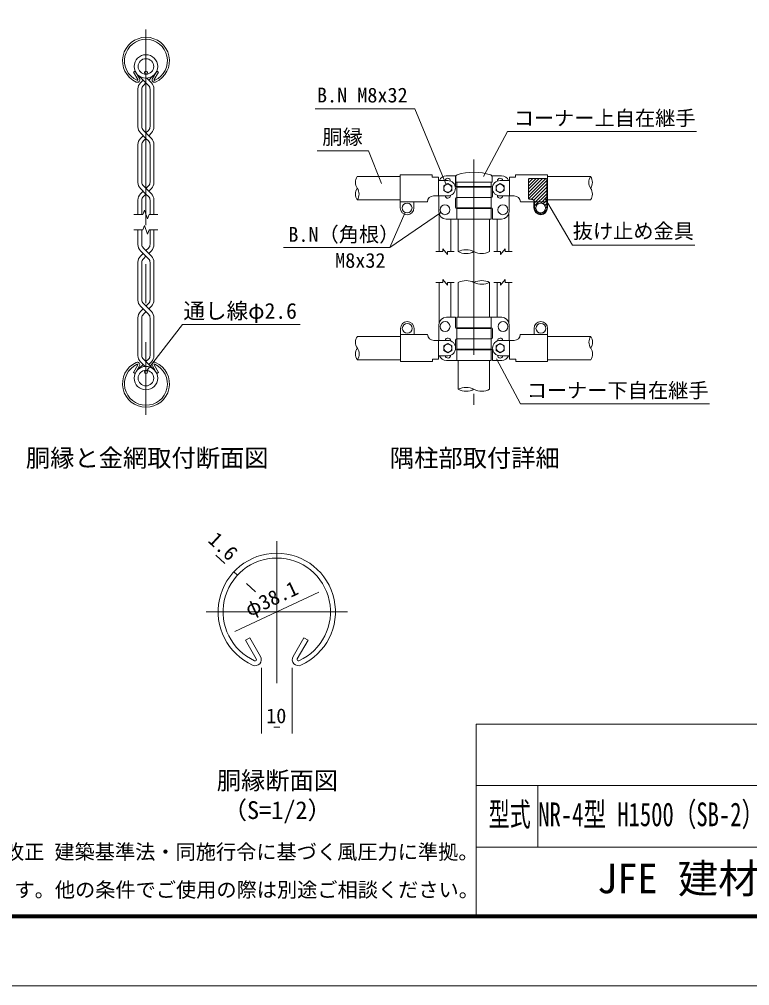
# Model space of a CAD drawing. Units: millimetres, scale not verified, with parts at other scales. Extents: x -4200 to 4200, y -2970 to 2970.
# Drawn here: x 636 to 3008, y -2970 to 170 of the extents above; entities that cross this region are included whole.
import ezdxf
from ezdxf.enums import TextEntityAlignment as Align

# ---------------------------------------------------------------- set-up
doc = ezdxf.new("R2010")
doc.units = ezdxf.units.MM
doc.header["$LTSCALE"] = 20
doc.linetypes.add('DASHED', pattern=[7.5, 6, -1.5])
doc.linetypes.add('USER1', pattern=[50.8, 31.75, -6.35, 6.35, -6.35])
for name, color, linetype, lineweight in [('0-0_D-BMK', 2, 'USER1', 13), ('0-1_D-STR1', 1, 'Continuous', 18), ('0-2_D-STR-DIM', 7, 'Continuous', 9), ('0-5_D-STR3', 3, 'Continuous', 13), ('0-6_D-STR2', 7, 'Continuous', 9), ('0-7_D-STR-TXT', 7, 'Continuous', 9), ('0-8_D-TTL', 7, 'Continuous', 9)]:
    doc.layers.add(name, color=color, linetype=linetype, lineweight=lineweight)
doc.layers.add('0-4_D-TTL-TXT', color=7, linetype='Continuous')
doc.styles.add('ＭＳ ゴシック', font='')
doc.styles.get('ＭＳ ゴシック').set_extended_font_data('MS Gothic')

msp = doc.modelspace()

# ---------------------------------------------------------------- linework, layer by layer
at = {"layer": '0-0_D-BMK'}
for p, q in [((1046.96, 136.9), (1046.96, -1115.42)), ((2112.24, -284.66), (2112.24, -1082.08)), ((1471.97, -1986.73), (1471.97, -1525.18)), ((1242.23, -1754.92), (1701.71, -1754.92))]:
    msp.add_line(p, q, dxfattribs=at)
at = {"layer": '0-1_D-STR1'}
for p, q in [((1006.23, -1.31), (1011.79, 1.9)), ((1025.83, -22.41), (1011.79, 1.9)), ((1068.1, -22.41), (1082.14, 1.9)), ((1087.7, -1.31), (1082.14, 1.9)), ((1020.27, -25.62), (1006.23, -1.31)), ((1073.66, -25.62), (1087.7, -1.31)), ((1873.24, -340.49), (1733.24, -340.49)), ((2351.24, -340.59), (2491.24, -340.59)), ((2060.94, -372.59), (2060.94, -374.59)), ((2162.54, -372.59), (2162.54, -374.59)), ((1873.24, -416.69), (1733.24, -416.69)), ((2351.24, -416.79), (2491.24, -416.79)), ((2060.94, -442.59), (2060.94, -444.59)), ((2162.54, -442.59), (2162.54, -444.59)), ((2060.94, -478.59), (2060.94, -584.59)), ((2162.54, -478.59), (2162.54, -584.59)), ((2061.44, -684.59), (2061.44, -797.96)), ((2163.04, -684.59), (2163.04, -797.96)), ((2061.44, -831.96), (2061.44, -833.96)), ((2163.04, -831.96), (2163.04, -833.96)), ((1873.74, -859.86), (1733.74, -859.86)), ((2351.74, -859.96), (2491.74, -859.96)), ((2061.44, -901.96), (2061.44, -903.96)), ((2163.04, -901.96), (2163.04, -903.96)), ((1873.74, -936.06), (1733.74, -936.06)), ((2061.44, -937.96), (2061.44, -1031.96)), ((2163.04, -937.96), (2163.04, -1031.96)), ((2351.74, -936.16), (2491.74, -936.16)), ((1020.27, -952.9), (1006.23, -977.21)), ((1025.83, -956.11), (1011.79, -980.42)), ((1068.1, -956.11), (1082.14, -980.42)), ((1073.66, -952.9), (1087.7, -977.21)), ((1006.23, -977.21), (1011.79, -980.42)), ((1087.7, -977.21), (1082.14, -980.42)), ((1370.14, -1847.45), (1384.03, -1839.43)), ((1405.23, -1908.23), (1370.14, -1847.45)), ((1419.12, -1900.21), (1384.03, -1839.43)), ((1524.81, -1900.21), (1559.9, -1839.43)), ((1538.7, -1908.23), (1573.79, -1847.45)), ((1573.79, -1847.45), (1559.9, -1839.43))]:
    msp.add_line(p, q, dxfattribs=at)
for centre, radius, start, end in [((1046.97, 35.7), 76.2, 294.32478, 245.67522), ((1046.97, 35.7), 69.78, 294.32478, 245.67522), ((1018.88, -26.42), 8.02, 245.67522, 30), ((1018.88, -26.42), 1.6, 245.67522, 30), ((1075.05, -26.42), 8.02, 150, 294.32478), ((1075.05, -26.42), 1.6, 150, 294.32478), ((1046.97, -1014.22), 76.2, 114.32478, 65.67522), ((1046.97, -1014.22), 69.78, 114.32478, 65.67522), ((1018.88, -952.1), 8.02, 330, 114.32478), ((1018.88, -952.1), 1.6, 330, 114.32478), ((1075.05, -952.1), 8.02, 65.67522, 210), ((1075.05, -952.1), 1.6, 65.67522, 210), ((1471.97, -1754.92), 190.5, 294.32478, 245.67522), ((1471.97, -1754.92), 174.46, 294.32478, 245.67522), ((1401.76, -1910.23), 20.05, 245.67522, 30), ((1401.76, -1910.23), 4.01, 245.67522, 30), ((1542.17, -1910.23), 20.05, 150, 294.32478), ((1542.17, -1910.23), 4.01, 150, 294.32478)]:
    msp.add_arc(centre, radius, start, end, dxfattribs=at)
at = {"layer": '0-2_D-STR-DIM'}
for p, q in [((1007.83, -464.26), (1036.7, -464.26)), ((1041.83, -450.16), (1036.7, -464.26)), ((1052.1, -478.36), (1041.83, -450.16)), ((1057.23, -464.26), (1052.1, -478.36)), ((1057.23, -464.26), (1086.1, -464.26)), ((1041.83, -500.16), (1036.7, -514.26)), ((1052.1, -528.35), (1041.83, -500.16)), ((1007.83, -514.26), (1036.7, -514.26)), ((1057.23, -514.26), (1052.1, -528.35)), ((1057.23, -514.26), (1086.1, -514.26)), ((2010.99, -584.59), (1988.49, -584.59)), ((2010.99, -584.59), (2010.99, -575.59)), ((2025.99, -593.59), (2010.99, -575.59)), ((2048.49, -584.59), (2025.99, -584.59)), ((2025.99, -593.59), (2025.99, -584.59)), ((2176.49, -584.59), (2198.99, -584.59)), ((2198.99, -593.59), (2213.99, -575.59)), ((2198.99, -593.59), (2198.99, -584.59)), ((2213.99, -584.59), (2213.99, -575.59)), ((2213.99, -584.59), (2236.49, -584.59)), ((2010.99, -684.59), (1988.49, -684.59)), ((2010.99, -684.59), (2010.99, -675.59)), ((2025.99, -693.59), (2010.99, -675.59)), ((2048.49, -684.59), (2025.99, -684.59)), ((2025.99, -693.59), (2025.99, -684.59)), ((2176.49, -684.59), (2198.99, -684.59)), ((2198.99, -693.59), (2213.99, -675.59)), ((2198.99, -693.59), (2198.99, -684.59)), ((2213.99, -684.59), (2213.99, -675.59)), ((2213.99, -684.59), (2236.49, -684.59)), ((1303.08, -1598.05), (1273.77, -1570.83)), ((1344.14, -1636.19), (1332.39, -1625.27)), ((1373.45, -1663.41), (1402.76, -1690.63)), ((1335.57, -1818.52), (1608.37, -1691.32)), ((1421.97, -1937.49), (1421.97, -2150.29)), ((1521.97, -1937.49), (1521.97, -2150.29)), ((1461.97, -2130.29), (1481.97, -2130.29))]:
    msp.add_line(p, q, dxfattribs=at)
for centre, radius, start, end in [((1760.48, -359.54), 33.24, 145.03504, 214.96496), ((2518.48, -359.64), 33.24, 145.03504, 214.96496), ((2464, -359.64), 33.24, 325.03504, 34.96496), ((1760.48, -397.64), 33.24, 145.03422, 214.96578), ((1706, -397.64), 33.24, 325.03504, 34.96496), ((2464, -397.74), 33.24, 325.03422, 34.96578), ((2086.59, -636.42), 57.83, 63.66726, 116.33274), ((2086.59, -532.77), 57.83, 243.66726, 296.33274), ((2137.39, -534.89), 55.71, 243.16247, 296.83753), ((2086.84, -735.36), 56.76, 63.41722, 116.58278), ((2137.64, -735.36), 56.76, 63.41723, 116.58277), ((2137.64, -633.83), 56.76, 243.41723, 296.58277), ((1760.98, -878.91), 33.24, 145.03504, 214.96496), ((2518.98, -879.01), 33.24, 145.03504, 214.96496), ((2464.5, -879.01), 33.24, 325.03504, 34.96496), ((1760.98, -917.01), 33.24, 145.03422, 214.96578), ((1706.5, -917.01), 33.24, 325.03504, 34.96496), ((2464.5, -917.11), 33.24, 325.03422, 34.96578), ((2086.84, -1082.72), 56.76, 63.4184, 116.5816), ((2086.84, -981.19), 56.76, 243.4184, 296.5816), ((2137.64, -981.19), 56.76, 243.4184, 296.5816)]:
    msp.add_arc(centre, radius, start, end, dxfattribs=at)
at = {"layer": '0-5_D-STR3'}
for p, q in [((1873.24, -334.59), (1873.24, -422.59)), ((1976.84, -334.59), (1873.24, -334.59)), ((1996.84, -342.39), (1996.84, -403.59)), ((2052.24, -338.59), (2022.24, -338.59)), ((2052.24, -338.59), (2052.24, -370.59)), ((2053.44, -340.55), (2053.44, -358.59)), ((2170.68, -338.59), (2202.24, -338.59)), ((2171.04, -340.64), (2171.04, -358.59)), ((2227.64, -342.39), (2227.64, -403.59)), ((2247.64, -334.59), (2351.24, -334.59)), ((2351.24, -334.59), (2351.24, -422.59)), ((2027.24, -353.59), (1996.84, -353.59)), ((2053.44, -358.59), (2171.04, -358.59)), ((2167.84, -374.59), (2056.24, -374.59)), ((2056.64, -358.59), (2056.64, -372.59)), ((2056.64, -372.59), (2168.24, -372.59)), ((2056.64, -374.59), (2056.64, -408.59)), ((2167.84, -358.59), (2167.84, -372.59)), ((2167.84, -374.59), (2167.84, -408.59)), ((2172.24, -376.59), (2172.24, -404.59)), ((2197.24, -353.59), (2227.64, -353.59)), ((2289.24, -360.8), (2303.44, -346.59)), ((2289.24, -371.4), (2314.05, -346.59)), ((2289.24, -382.01), (2324.66, -346.59)), ((2289.24, -392.62), (2335.26, -346.59)), ((2289.24, -403.22), (2345.82, -346.64)), ((2289.28, -350.15), (2292.8, -346.63)), ((2290.06, -413.01), (2349.24, -353.83)), ((2299.08, -414.59), (2349.24, -364.44)), ((2306.51, -417.78), (2349.24, -375.04)), ((1981.22, -403.59), (1996.84, -403.59)), ((2027.24, -403.59), (1996.84, -403.59)), ((1998.24, -403.59), (1998.24, -454.59)), ((2197.24, -403.59), (2227.64, -403.59)), ((2226.24, -403.59), (2226.24, -454.59)), ((2243.27, -403.59), (2227.64, -403.59)), ((2309.24, -425.65), (2349.24, -385.65)), ((2309.24, -436.26), (2349.24, -396.26)), ((2329.47, -426.64), (2349.24, -406.86)), ((1873.24, -422.59), (1873.24, -442.59)), ((1961.24, -422.59), (1873.24, -422.59)), ((1917.24, -422.59), (1917.24, -442.59)), ((2052.24, -440.59), (2052.24, -412.59)), ((2167.84, -408.59), (2056.24, -408.59)), ((2056.64, -408.59), (2168.24, -408.59)), ((2056.64, -408.59), (2056.64, -442.59)), ((2167.84, -408.59), (2167.84, -442.59)), ((2263.24, -422.59), (2351.24, -422.59)), ((2307.24, -422.59), (2307.24, -442.59)), ((2337.65, -429.06), (2349.24, -417.47)), ((2342.93, -434.39), (2349.24, -428.08)), ((2345.23, -442.69), (2349.24, -438.68)), ((2351.24, -422.59), (2351.24, -442.59)), ((1999.24, -462.59), (1999.24, -584.59)), ((2167.84, -444.59), (2056.24, -444.59)), ((2056.64, -442.59), (2168.24, -442.59)), ((2056.64, -444.59), (2056.64, -478.59)), ((2167.84, -444.59), (2167.84, -478.59)), ((2172.24, -446.59), (2172.24, -478.59)), ((2225.24, -462.59), (2225.24, -584.59)), ((2309.64, -446.47), (2313.31, -442.79)), ((2312.82, -453.89), (2315.71, -451)), ((2318.16, -459.16), (2321.02, -456.3)), ((2325.73, -462.2), (2329.38, -458.55)), ((2337.95, -460.58), (2347.08, -451.45)), ((2167.84, -478.59), (2022.24, -478.59)), ((2037.24, -478.59), (2037.24, -584.59)), ((2172.24, -478.59), (2202.24, -478.59)), ((2187.24, -478.59), (2187.24, -584.59)), ((1999.74, -684.59), (1999.74, -815.1)), ((2037.74, -684.59), (2037.74, -797.96)), ((2187.74, -684.59), (2187.74, -797.96)), ((2225.74, -684.59), (2225.74, -815.1)), ((2052.74, -797.96), (2022.74, -797.96)), ((2052.74, -829.96), (2052.74, -797.96)), ((2057.14, -831.96), (2057.14, -797.96)), ((2057.14, -797.96), (2202.74, -797.96)), ((2168.34, -831.96), (2168.34, -797.96)), ((1873.74, -853.96), (1873.74, -833.96)), ((1917.74, -853.96), (1917.74, -833.96)), ((1998.74, -872.96), (1998.74, -821.96)), ((2168.34, -833.96), (2056.74, -833.96)), ((2057.14, -831.96), (2168.74, -831.96)), ((2057.14, -867.96), (2057.14, -833.96)), ((2168.34, -867.96), (2168.34, -833.96)), ((2172.74, -835.96), (2172.74, -863.96)), ((2226.74, -872.96), (2226.74, -821.96)), ((2307.74, -853.96), (2307.74, -833.96)), ((2351.74, -853.96), (2351.74, -833.96)), ((1873.74, -941.96), (1873.74, -853.96)), ((1961.74, -853.96), (1873.74, -853.96)), ((1981.72, -872.96), (1997.34, -872.96)), ((1997.34, -934.16), (1997.34, -872.96)), ((2027.74, -872.96), (1997.34, -872.96)), ((2052.74, -899.96), (2052.74, -871.96)), ((2168.34, -867.96), (2056.74, -867.96)), ((2057.14, -867.96), (2168.74, -867.96)), ((2057.14, -901.96), (2057.14, -867.96)), ((2168.34, -901.96), (2168.34, -867.96)), ((2197.74, -872.96), (2228.14, -872.96)), ((2242.77, -872.96), (2227.14, -872.96)), ((2228.14, -934.16), (2228.14, -872.96)), ((2262.74, -853.96), (2350.74, -853.96)), ((2351.74, -941.96), (2351.74, -853.96)), ((2168.34, -903.96), (2056.74, -903.96)), ((2057.14, -901.96), (2168.74, -901.96)), ((2057.14, -937.96), (2057.14, -903.96)), ((2168.34, -937.96), (2168.34, -903.96)), ((2172.74, -937.96), (2172.74, -905.96)), ((1977.34, -941.96), (1873.74, -941.96)), ((2027.74, -922.96), (1997.34, -922.96)), ((2168.34, -937.96), (2022.74, -937.96)), ((2172.74, -937.96), (2202.74, -937.96)), ((2197.74, -922.96), (2228.14, -922.96)), ((2248.14, -941.96), (2351.74, -941.96))]:
    msp.add_line(p, q, dxfattribs=at)
at = {"layer": '0-5_D-STR3', "linetype": 'DASHED'}
for p, q in [((2289.24, -410.59), (2289.24, -350.59)), ((2345.24, -346.59), (2293.24, -346.59)), ((2349.24, -442.59), (2349.24, -350.59)), ((2299.24, -414.59), (2293.24, -414.59)), ((2309.24, -442.59), (2309.24, -424.59))]:
    msp.add_line(p, q, dxfattribs=at)
at = {"layer": '0-5_D-STR3'}
for points in [[(1976.84, -334.59), (1976.84, -342.39), (1996.84, -342.39)], [(2247.64, -334.59), (2247.64, -342.39), (2227.64, -342.39)], [(1977.34, -941.96), (1977.34, -934.16), (1997.34, -934.16)], [(2248.14, -941.96), (2248.14, -934.16), (2228.14, -934.16)]]:
    msp.add_lwpolyline(points, dxfattribs=at)
for points in [[(2027.24, -363.59), (2040.23, -371.09), (2040.23, -386.09), (2027.24, -393.59), (2014.25, -386.09), (2014.25, -371.09)], [(2197.24, -363.59), (2184.25, -371.09), (2184.25, -386.09), (2197.24, -393.59), (2210.23, -386.09), (2210.23, -371.09)], [(2027.74, -912.96), (2040.73, -905.46), (2040.73, -890.46), (2027.74, -882.96), (2014.75, -890.46), (2014.75, -905.46)], [(2197.74, -912.96), (2184.75, -905.46), (2184.75, -890.46), (2197.74, -882.96), (2210.73, -890.46), (2210.73, -905.46)]]:
    msp.add_lwpolyline(points, close=True, dxfattribs=at)
for centre, radius in [((1046.96, -2.89), 5.2), ((2027.24, -378.59), 12.99), ((2197.24, -378.59), 12.99), ((1895.24, -442.59), 16), ((2018.24, -448.59), 16), ((2206.24, -448.59), 16), ((2329.24, -442.59), 16), ((2018.74, -827.96), 16), ((2206.74, -827.96), 16), ((1895.74, -833.96), 16), ((2329.74, -833.96), 16), ((2027.74, -897.96), 12.99), ((2197.74, -897.96), 12.99), ((1046.96, -975.63), 5.2)]:
    msp.add_circle(centre, radius, dxfattribs=at)
for centre, radius, start, end in [((2022.24, -362.59), 24, 90, 157.97569), ((2059.44, -340.55), 6, 107.18963, 180), ((2112.1, -510.76), 184.17, 72.71226, 107.18963), ((2165.04, -340.64), 6, 0, 72.71226), ((2202.24, -362.59), 24, 22.02431, 90), ((2027.24, -354.59), 8.5, 356.73321, 173.24367), ((2027.24, -378.59), 25, 270, 90), ((2056.24, -370.59), 4, 180, 270), ((2168.24, -376.59), 4, 0, 90), ((2197.24, -378.59), 25, 90, 270), ((2197.24, -354.59), 8.5, 6.75633, 183.26679), ((1981.22, -423.59), 20, 90, 177.13402), ((2027.24, -402.59), 8.5, 186.75633, 3.26679), ((2168.24, -404.59), 4, 270, 0), ((2197.24, -402.59), 8.5, 176.73321, 353.24367), ((2243.27, -423.59), 20, 2.86598, 90), ((2056.24, -412.59), 4, 90, 180), ((1895.24, -442.59), 22, 180, 0), ((2022.24, -454.59), 24, 180, 270), ((2056.24, -440.59), 4, 180, 270), ((2168.24, -446.59), 4, 0, 90), ((2202.24, -454.59), 24, 270, 0), ((2329.24, -442.59), 22, 180, 0), ((1895.74, -833.96), 22, 0, 180), ((2022.74, -821.96), 24, 90, 180), ((2202.74, -821.96), 24, 0, 90), ((2329.74, -833.96), 22, 0, 180), ((2056.74, -829.96), 4, 180, 270), ((2168.74, -835.96), 4, 0, 90), ((1981.72, -852.96), 20, 182.86598, 270), ((2027.74, -873.96), 8.5, 356.73321, 173.24367), ((2027.74, -897.96), 25, 270, 90), ((2056.74, -871.96), 4, 90, 180), ((2168.74, -863.96), 4, 270, 0), ((2197.74, -897.96), 25, 90, 270), ((2197.74, -873.96), 8.5, 6.75633, 183.26679), ((2242.77, -852.96), 20, 270, 357.13402), ((2056.74, -899.96), 4, 180, 270), ((2168.74, -905.96), 4, 0, 90), ((2022.74, -913.96), 24, 202.02431, 270), ((2027.74, -921.96), 8.5, 186.75633, 3.26679), ((2197.74, -921.96), 8.5, 176.73321, 353.24367), ((2202.74, -913.96), 24, 270, 337.97569)]:
    msp.add_arc(centre, radius, start, end, dxfattribs=at)
at = {"layer": '0-5_D-STR3', "linetype": 'DASHED'}
for centre, radius, start, end in [((2293.24, -350.59), 4, 90, 180), ((2345.24, -350.59), 4, 0, 90), ((2293.24, -410.59), 4, 180, 270), ((2299.24, -424.59), 10, 0, 90), ((2329.24, -442.59), 20, 180, 0)]:
    msp.add_arc(centre, radius, start, end, dxfattribs=at)
at = {"layer": '0-6_D-STR2'}
for p, q in [((1046.96, -36.36), (1023.24, -12.63)), ((1029.08, -36.1), (1037.89, -27.28)), ((1064.85, -36.1), (1049.59, -20.83)), ((1056.04, -27.28), (1070.69, -12.63)), ((1020.88, -55.9), (1020.88, -179.14)), ((1033.71, -56.9), (1033.71, -178.14)), ((1038.86, -44.46), (1046.96, -36.36)), ((1055.07, -44.46), (1046.96, -36.36)), ((1060.22, -56.9), (1060.22, -178.14)), ((1073.05, -55.9), (1073.05, -179.14)), ((1046.96, -216.83), (1029.08, -198.94)), ((1037.89, -207.76), (1029.08, -216.57)), ((1029.08, -216.57), (1037.89, -207.76)), ((1064.85, -216.57), (1038.86, -190.58)), ((1038.86, -224.93), (1046.96, -216.83)), ((1055.07, -190.58), (1046.96, -198.68)), ((1055.07, -224.93), (1046.96, -216.83)), ((1064.85, -198.94), (1056.04, -207.76)), ((1020.88, -236.37), (1020.88, -359.62)), ((1033.71, -237.38), (1033.71, -358.61)), ((1060.22, -237.38), (1060.22, -358.61)), ((1073.05, -236.37), (1073.05, -359.62)), ((1064.85, -397.04), (1038.86, -371.05)), ((1055.07, -371.05), (1046.96, -379.16)), ((1046.96, -397.31), (1029.08, -379.42)), ((1037.89, -388.23), (1029.08, -397.04)), ((1029.08, -397.04), (1037.89, -388.23)), ((1038.86, -405.41), (1046.96, -397.31)), ((1055.07, -405.41), (1046.96, -397.31)), ((1064.85, -379.42), (1056.04, -388.23)), ((1020.88, -416.84), (1020.88, -464.26)), ((1033.71, -417.85), (1033.71, -464.26)), ((1060.22, -417.85), (1060.22, -464.26)), ((1073.05, -416.84), (1073.05, -464.26)), ((1020.88, -561.67), (1020.88, -514.26)), ((1033.71, -560.67), (1033.71, -514.26)), ((1060.22, -560.67), (1060.22, -514.26)), ((1073.05, -561.67), (1073.05, -514.26)), ((1055.07, -607.46), (1029.08, -581.47)), ((1037.89, -590.29), (1029.08, -599.1)), ((1064.85, -599.1), (1038.86, -573.11)), ((1055.07, -573.11), (1046.96, -581.21)), ((1064.85, -581.47), (1056.04, -590.29)), ((1020.88, -742.15), (1020.88, -618.9)), ((1033.71, -741.14), (1033.71, -619.91)), ((1046.96, -599.36), (1038.86, -607.46)), ((1060.22, -741.14), (1060.22, -619.91)), ((1073.05, -742.15), (1073.05, -618.9)), ((1064.85, -779.57), (1038.86, -753.58)), ((1055.07, -753.58), (1046.96, -761.69)), ((1055.07, -787.94), (1029.08, -761.95)), ((1037.89, -770.76), (1029.08, -779.57)), ((1046.96, -779.84), (1038.86, -787.94)), ((1064.85, -761.95), (1056.04, -770.76)), ((1020.88, -922.62), (1020.88, -799.37)), ((1033.71, -921.61), (1033.71, -800.38)), ((1060.22, -921.61), (1060.22, -800.38)), ((1073.05, -922.62), (1073.05, -799.37)), ((1038.86, -934.06), (1070.69, -965.89)), ((1055.07, -934.06), (1046.96, -942.16)), ((1037.89, -951.23), (1023.24, -965.89)), ((1029.08, -942.42), (1044.34, -957.69)), ((1064.85, -942.42), (1056.04, -951.23))]:
    msp.add_line(p, q, dxfattribs=at)
for centre, radius in [((1046.96, 17.18), 38.1), ((1046.96, 17.18), 25.27), ((1046.96, -995.7), 38.1), ((1046.96, -995.7), 25.27)]:
    msp.add_circle(centre, radius, dxfattribs=at)
for centre, radius, start, end in [((1048.88, -55.9), 28, 135, 180), ((1048.88, -55.9), 15.2, 131.19984, 183.80396), ((1045.05, -55.9), 15.2, 356.19604, 48.80016), ((1045.05, -55.9), 28, 0, 45), ((1048.88, -179.14), 28, 180, 225), ((1048.88, -179.14), 15.2, 176.19604, 228.80016), ((1045.05, -179.14), 15.2, 311.19984, 3.80396), ((1045.05, -179.14), 28, 315, 0), ((1048.88, -236.37), 28, 135, 180), ((1045.05, -236.37), 28, 0, 45), ((1048.88, -236.37), 15.2, 131.19984, 183.80396), ((1045.05, -236.37), 15.2, 356.19604, 48.80016), ((1048.88, -359.62), 28, 180, 225), ((1048.88, -359.62), 15.2, 176.19604, 228.80016), ((1045.05, -359.62), 15.2, 311.19984, 3.80396), ((1045.05, -359.62), 28, 315, 0), ((1048.88, -416.84), 28, 135, 180), ((1048.88, -416.84), 15.2, 131.19984, 183.80396), ((1045.05, -416.84), 15.2, 356.19604, 48.80016), ((1045.05, -416.84), 28, 0, 45), ((1048.88, -561.67), 28, 180, 225), ((1048.88, -561.67), 15.2, 176.19604, 228.80016), ((1045.05, -561.67), 15.2, 311.19984, 3.80396), ((1045.05, -561.67), 28, 315, 0), ((1048.88, -618.9), 28, 135, 180), ((1048.88, -618.9), 15.2, 131.19984, 183.80396), ((1045.05, -618.9), 15.2, 356.19604, 48.80016), ((1045.05, -618.9), 28, 0, 45), ((1048.88, -742.15), 28, 180, 225), ((1048.88, -742.15), 15.2, 176.19604, 228.80016), ((1045.05, -742.15), 15.2, 311.19984, 3.80396), ((1045.05, -742.15), 28, 315, 0), ((1048.88, -799.37), 28, 135, 180), ((1045.05, -799.37), 28, 0, 45), ((1048.88, -799.37), 15.2, 131.19984, 183.80396), ((1045.05, -799.37), 15.2, 356.19604, 48.80016), ((1048.88, -922.62), 28, 180, 225), ((1048.88, -922.62), 15.2, 176.19604, 228.80016), ((1045.05, -922.62), 15.2, 311.19984, 3.80396), ((1045.05, -922.62), 28, 315, 0)]:
    msp.add_arc(centre, radius, start, end, dxfattribs=at)
at = {"layer": '0-7_D-STR-TXT'}
for points in [[(1596.82, -120.94), (1919.88, -120.94), (2021.37, -364.69)], [(2835.66, -194.19), (2221.85, -194.19), (2143.36, -340.19)], [(1602.94, -256.58), (1769.96, -256.58), (1811.95, -363.45)], [(2830.07, -563.19), (2432.63, -563.19), (2345.16, -414.42)], [(1493.23, -570.93), (1839.3, -570.93), (2003.38, -458.75)], [(1493.23, -570.93), (1839.3, -570.93), (1888.05, -459.1)], [(1547.84, -821.4), (1165.91, -821.4), (1051.36, -969.93)], [(2877.88, -1079.11), (2264.07, -1079.11), (2185.58, -933.11)]]:
    msp.add_lwpolyline(points, dxfattribs=at)
at = {"layer": '0-8_D-TTL'}
for p, q in [((2120, -2120), (2120, -2740)), ((2120, -2120), (3920, -2120)), ((2120, -2320), (3920, -2320)), ((2320, -2320), (2320, -2520)), ((2120, -2520), (3920, -2520))]:
    msp.add_line(p, q, dxfattribs=at)
at = {"layer": '0-8_D-TTL', "color": 2, "lineweight": 18}
msp.add_lwpolyline([(-4200, 2970), (4200, 2970), (4200, -2970), (-4200, -2970)], close=True, dxfattribs=at)
at = {"layer": '0-8_D-TTL'}
for points in [[(-3930, 2750), (3930, 2750), (3930, -2750), (-3930, -2750)], [(-3927.5, 2747.5), (3927.5, 2747.5), (3927.5, -2747.5), (-3927.5, -2747.5)], [(-3925, 2745), (3925, 2745), (3925, -2745), (-3925, -2745)], [(-3922.5, 2742.5), (3922.5, 2742.5), (3922.5, -2742.5), (-3922.5, -2742.5)], [(-3920, 2740), (3920, 2740), (3920, -2740), (-3920, -2740)]]:
    msp.add_lwpolyline(points, close=True, dxfattribs=at)

# ---------------------------------------------------------------- texts
at = {"layer": '0-2_D-STR-DIM', "style": 'ＭＳ ゴシック'}
for s, rotation, p in [('1.6', 317.113, (1235.6, -1536.59)), ('φ38.1', 24.999, (1388.91, -1785.22))]:
    msp.add_text(s, height=48.09, rotation=rotation, dxfattribs=at).set_placement(p, align=Align.BOTTOM_LEFT)
msp.add_text('10', height=48.09, dxfattribs=at).set_placement((1437.57, -2131.54), align=Align.BOTTOM_LEFT)
at = {"layer": '0-4_D-TTL-TXT', "style": 'ＭＳ ゴシック'}
for s, height, p in [('胴縁と金網取付断面図', 57.77, (657.12, -1301.36)), ('隅柱部取付詳細', 57.77, (1839.35, -1301.51)), ('胴縁断面図', 57.77, (1277.04, -2349.56)), ('（S=1/2）', 57.77, (1296.53, -2445.75)), ('JFE 建材株式会社', 96.21, (2512.38, -2698.5))]:
    msp.add_text(s, height=height, dxfattribs=at).set_placement(p, align=Align.BOTTOM_LEFT)
for s, width, p in [('型式', 0.65, (2160.27, -2474.8)), ('NR-4型 H1500（SB-2）', 0.7, (2321.35, -2474.8))]:
    msp.add_text(s, height=76.97, dxfattribs=dict(at, width=width)).set_placement(p, align=Align.BOTTOM_LEFT)
at = {"layer": '0-7_D-STR-TXT', "style": 'ＭＳ ゴシック'}
for s, height, p in [('B.N M8x32', 48.09, (1602.56, -114.23)), ('コーナー上自在継手', 48.09, (2241.78, -189)), ('胴縁', 48.09, (1619.87, -250.29)), ('B.N（角根）', 48.09, (1509.47, -567)), ('抜け止め金具', 48.09, (2433.27, -556.25)), ('M8x32', 48.09, (1661.55, -651.58)), ('通し線φ2.6', 51.45, (1168.5, -818.29)), ('コーナー下自在継手', 48.09, (2284, -1073.93)), ('（設計条件）風荷重：昭和57年改正 建築基準法・同施行令に基づく風圧力に準拠。', 48.09, (-332.45, -2573.6)), ('※本商品はGLへの設置を基準としております。他の条件でご使用の際は別途ご相談ください。', 48.09, (-626.31, -2696.77))]:
    msp.add_text(s, height=height, dxfattribs=at).set_placement(p, align=Align.BOTTOM_LEFT)

doc.saveas('drawing.dxf')
